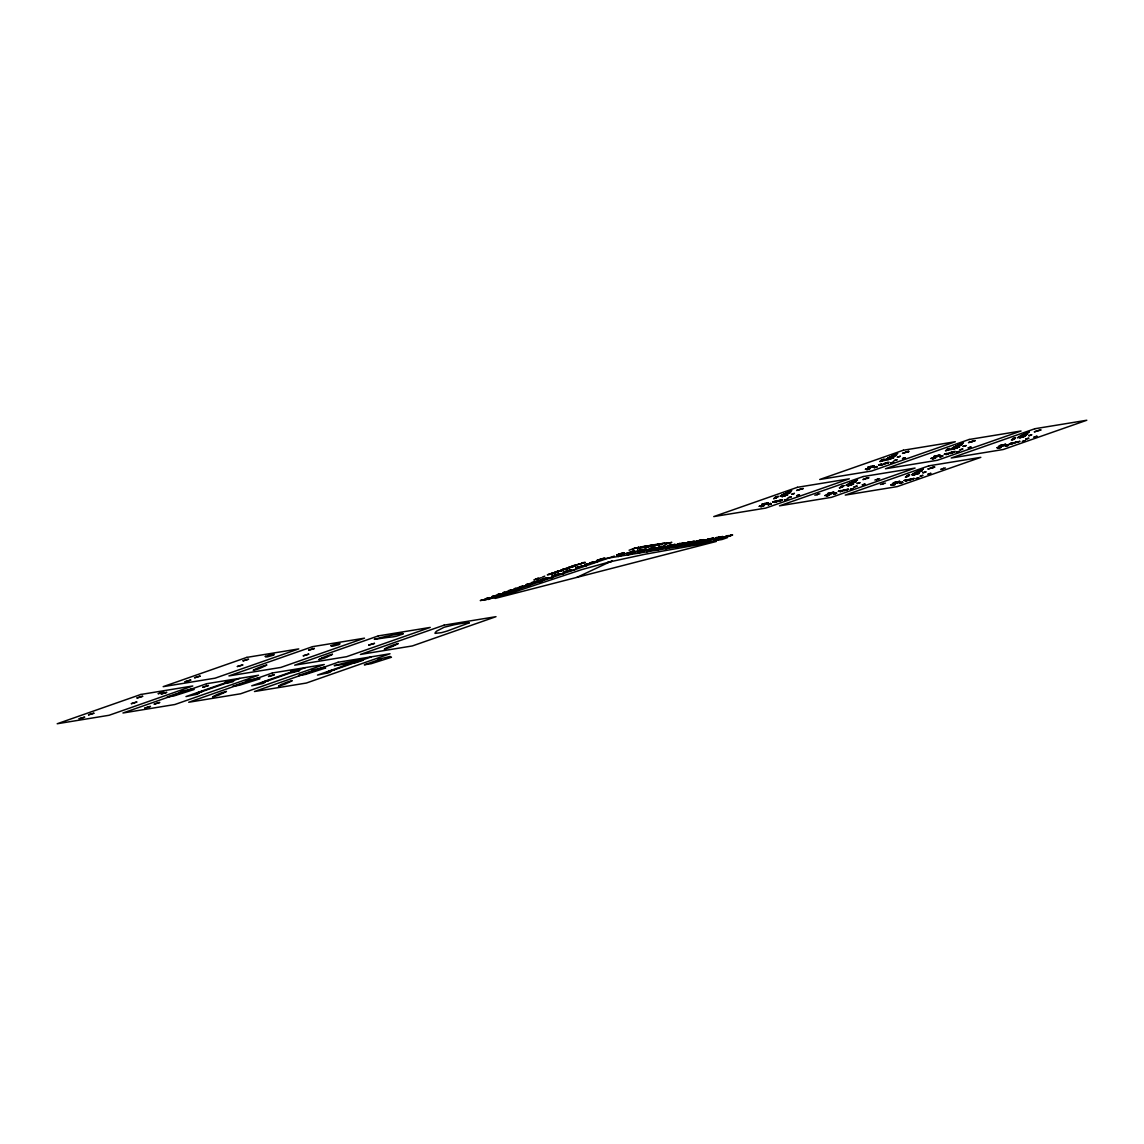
<?xml version="1.0" encoding="UTF-8"?>
<svg xmlns="http://www.w3.org/2000/svg" width="1144" height="1144" viewBox="0 0 1144 1144"><rect width="100%" height="100%" fill="white"/><g stroke="black" fill="none" stroke-linecap="round" stroke-linejoin="round"><path stroke-width="1.5" d="M225.111 682.768L231.288 680.694M265.322 656.427L271.5 654.354M290.862 672.014L297.04 669.955M331.074 645.674L337.251 643.614M212.655 696.968L213.013 696.682A41.67 3.203 -16.7 0 1 215.715 695.223L216.502 694.851A25.182 1.931 -16.7 0 1 221.893 692.678L226.469 691.405L225.382 692.034A54.397 4.176 -16.7 0 1 224.61 692.392L223.538 692.906M384.384 649.134L384.727 648.848A41.67 3.203 -16.7 0 1 387.43 647.404L388.216 647.032A25.182 1.931 -16.7 0 1 393.607 644.858L398.155 643.514M266.666 665.079L265.608 665.679A54.397 4.176 -16.7 0 1 264.836 666.051L260.103 668.239A33.834 2.603 -16.7 0 1 258.859 668.782L253.224 670.341A41.67 3.203 -16.7 0 1 255.927 668.882L256.714 668.511A25.182 1.931 -16.7 0 1 262.105 666.337L266.652 665.007M332.418 654.339L331.36 654.94A54.397 4.176 -16.7 0 1 330.587 655.312L327.713 656.642M398.198 643.572L397.111 644.201A54.397 4.176 -16.7 0 1 396.339 644.572L395.252 645.073M131.36 703.646L136.965 701.958L131.46 703.689M144.873 708.079L150.479 706.391L144.916 708.107M158.287 693.664L163.892 691.977L158.315 693.707M185.099 681.738L190.705 680.051M190.676 680.094L185.128 681.767M200.028 676.147L194.48 677.82L200.057 676.104M197.111 692.906L202.717 691.219L197.211 692.949M308.665 654.182L303.117 655.855L308.694 654.125M609.881 562.047L612.326 561.132M374.431 639.267L385.042 636.593A139.168 10.682 -16.7 0 1 396.882 634.276L402.23 633.504A16.96 1.301 -16.7 0 1 402.945 633.59L403.003 633.733M637.666 551.694L638.481 551.308A10.253 0.786 -16.7 0 1 641.927 550.092L646.117 549.02M676.018 545.431L676.833 545.044A10.253 0.786 -16.7 0 1 680.28 543.829L682.725 543.171M714.371 539.167L715.186 538.781A10.253 0.786 -16.7 0 1 718.632 537.566L721.678 536.793M484.67 599.828L485.485 599.442A10.253 0.786 -16.7 0 1 488.931 598.226L493.121 597.154L492.335 597.568M540.497 580.294L541.312 579.908A10.253 0.786 -16.7 0 1 544.758 578.692M504.175 593.378L502.473 593.951M570.913 570.027L568.539 570.527L569.512 570.284M507.164 591.948L512.855 589.932M563.878 572.2L565.222 571.628M612.24 561.089L607.65 562.49L609.666 562.104M318.976 659.587L324.61 658.029A33.834 2.603 -16.7 0 0 325.854 657.485L327.184 656.885M495.595 595.967L498.856 594.88M646.117 549.077L644.086 549.778A11.011 0.844 -16.7 0 1 643.443 550.021L642.313 550.407A11.154 0.858 -16.7 0 1 641.527 550.679L641.512 550.779A9.881 0.758 -16.7 0 0 645.173 549.506M684.441 542.842L683.554 543.228A9.881 0.758 -16.7 0 1 679.851 544.515L677.834 545.13M722.779 536.579L722.036 536.908M548.92 577.706L548.019 578.092A9.867 0.758 -16.7 0 1 544.329 579.379L540.597 580.337M633.933 548.534L632.861 549.22L634.848 548.219M590.147 563.048L589.146 563.563L590.347 563.22M657.743 547.633L657.099 548.005L657.9 547.833M667.596 546.046L666.537 546.575L667.796 546.217M817.059 494.809L818.146 494.108M884.998 460.446L886.099 459.745M882.625 484.084L883.726 483.397M951.25 449.563L952.337 448.863M1023.694 435.792L1024.781 435.092M562.934 572.443L566.366 571.228M774.702 497.883L777.648 497.011M773.687 498.598L777.663 497.068M765.508 504.118L768.453 503.246M766.008 503.903L762.905 505.19L768.468 503.303M781.667 495.195L784.612 494.308M785.685 493.05L788.631 492.163M767.624 504.304L770.57 503.417M788.831 491.462L791.777 490.576L788.902 491.52M784.627 494.365L781.752 495.252M767.996 504.504L770.956 503.617M788.616 492.249L785.685 493.107M787.558 493.264L790.533 492.435M770.556 503.503L767.624 504.361M770.942 503.703L768.296 504.79L771.213 503.903M784.555 495.638L781.824 496.768L785.957 495.209M784.97 495.695L787.93 494.708L784.569 495.438M786.786 494.708L785.842 495.08M776.519 501.258L779.464 500.386M779.522 500.529C785.127 499.413 781.566 499.985 780.594 500.614M778.478 501.286C781.481 500.228 776.047 501.773 778.664 500.786M799.427 489.403L803.345 488.488L796.567 490.49L799.427 489.646M794.365 493.464L791.662 494.294L794.379 493.379M788.259 497.712L791.219 496.825M791.119 496.939L788.345 497.754M799.47 494.851L796.682 495.724L799.456 494.794M867.753 467.295L870.698 466.409M870.684 466.495L867.795 467.353M881.223 460.131L884.183 459.259M868.625 468.068L871.828 466.881M871.127 466.566L874.087 465.679M868.124 468.439L865.322 469.297L868.153 468.368M866.78 469.641L869.74 468.754M884.198 459.316L881.309 460.188M874.359 466.437L868.711 468.125M871.628 466.952L874.087 466.38M874.059 465.751L871.213 466.609M869.712 468.84L866.823 469.698M886.128 459.116L890.961 457.714M889.36 457.099L892.32 456.213M830.916 492.907L833.862 492.02L830.987 492.95M840.454 487.144L843.4 486.257M888.001 458.529L890.947 457.643M828.413 494.408L831.359 493.522L828.485 494.465M839.439 487.844L843.414 486.329M892.306 456.299L889.403 457.157M891.734 456.971L894.694 456.084L891.777 457.028M831.259 493.379L834.219 492.563M843.9 485.599L841.026 486.543L843.972 485.657M874.231 467.696L876.933 466.537L873.616 467.195L877.176 466.752M878.563 464.993L881.524 464.106M887.787 459.616L893.907 457.629L888.23 459.387L890.733 458.687M831.759 493.164L831.173 493.607L832.346 492.964M842.384 487.044L839.481 487.902M847.418 484.455L850.364 483.569M849.148 483.44L852.094 482.553L849.22 483.497M877.162 466.838L874.359 467.696M881.524 464.164L878.606 465.05M851.436 482.31L854.382 481.424M880.151 465.322L883.111 464.435M890.718 458.815L887.83 459.673M833.375 493.564L836.321 492.678M854.582 480.723L857.528 479.837M850.349 483.64L847.504 484.498M833.747 493.765L836.336 492.735M854.368 481.51L851.479 482.368M883.654 464.078C887.344 462.376 879.121 465.351 886.6 463.191M853.31 482.511L856.27 481.624M857.428 479.951L854.668 480.78M883.125 464.493L880.236 465.379M902.502 453.339L908.279 451.379M886.586 463.277L888.488 462.791L883.697 464.135M850.936 484.841L847.647 486.014L853.681 483.969L850.721 484.956M856.255 481.71L851.594 483.369L853.395 482.568M842.313 490.576L845.216 489.632M905.462 452.523L902.587 453.396M906.363 452.295L908.293 451.437M842.813 490.776L839.953 491.72L842.899 490.833M848.276 489.132L842.356 490.576M844.229 490.547L848.29 489.203M845.316 490.018C848.176 489.174 840.583 491.276 845.373 489.746M890.532 463.02L893.493 462.133M865.236 478.664C873.001 475.918 857.199 481.495 865.25 478.864M847.204 489.718L844.315 490.59M893.507 462.19L890.618 463.077M854.01 486.958L856.97 486.071M856.956 486.157L854.053 487.015M936.436 455.741L933.633 456.599L936.45 455.669M934.376 457.328L937.451 456.184L934.391 457.386M932.532 458.901L935.492 458.015M940.01 455.755C933.661 457.371 943.428 454.711 938.166 456.37M890.733 484.841L893.678 483.955M935.506 458.072L932.617 458.958M951.879 448.377L956.713 446.904M906.763 475.732L909.723 474.846L906.849 475.79M906.277 476.462L909.151 475.518M893.664 484.041L890.776 484.899M896.667 482.153L899.613 481.267M954.882 447.604L953.939 447.833L956.713 446.961M958.057 445.559L955.426 446.374L958.071 445.474M957.485 446.217L962.233 444.544L959.344 445.388L960.417 445.245M898.126 482.411L894.165 483.726L899.971 481.81L897.025 482.697L897.697 482.353M944.315 454.254L947.275 453.367M953.538 448.877L959.659 446.889L956.37 447.79M949.034 449.978L957.785 447.347M899.599 481.352L896.667 482.21M908.164 476.276L905.376 477.148L909.165 475.575M914.9 472.701L917.846 471.814L914.914 472.758M947.175 453.482L944.401 454.297M960.417 445.416L957.528 446.274M956.47 448.062L953.581 448.934M913.613 474.045L914.599 473.902L911.682 474.774L916.487 473.244L913.956 473.945M920.334 469.984L923.279 469.097M899.513 483.011L902.459 482.139M899.756 483.24L902.716 482.353M913.312 475.218L918.317 473.144L915.429 473.988L916.516 474.088M919.061 471.771L922.021 470.885M923.265 469.169L920.377 470.041M902.444 482.21L899.556 483.083M902.688 482.425L899.799 483.297M952.337 452.523L954.239 452.052L950.249 453.51L952.952 452.595L952.251 452.752M922.007 470.971L917.345 472.615L919.104 471.828M905.691 480.923L908.636 480.037L905.776 480.981M972.114 441.555L974.03 440.64L968.439 442.642L975.06 440.669M975.045 440.74L972.128 441.613M910.023 479.851L914.042 478.449M928.027 468.94L934.862 467.067L931.902 467.953L933.804 466.981M956.284 452.28L959.244 451.394M930.859 467.867L933.733 466.981M912.841 479.036L910.066 479.851M930.973 468.139L928.113 468.997M959.144 451.508L956.37 452.338M968.224 447.847L971.17 446.961L968.267 447.905M922.707 475.418L920.019 476.247L922.722 475.332M1000.128 446.589L1004.761 445.173M1012.168 439.325L1015.128 438.438L1012.211 439.382M999.656 446.875L996.824 447.804L999.67 446.932M998.297 448.219L1001.243 447.275M1005.762 445.016L1000.171 446.646M1001.143 447.39L998.369 448.219M1017.631 437.623L1022.464 436.164L1017.674 437.68M1019.132 436.622L1022.092 435.735L1019.218 436.679M1020.734 436.836L1019.619 436.994L1020.591 436.736M1023.236 435.478L1027.998 433.805L1025.038 434.691M1026.082 433.605L1023.165 434.548L1026.125 433.662M1005.733 446.16L1008.679 445.273L1005.805 446.203M1019.704 437.837L1024.28 436.064L1021.363 436.922M1007.978 444.859L1005.104 445.788L1008.064 444.902M1013.012 442.699L1010.309 443.529L1013.026 442.614M1021.363 437.008L1025.41 436.136L1019.747 437.895M1026.168 434.677L1023.251 435.535M1028.899 435.692L1031.845 434.806L1028.942 435.75M1040.825 429.987L1034.247 431.889L1036.879 430.973M1024.981 440.726L1022.293 441.57L1024.995 440.654M1033.976 437.108L1036.922 436.221M1036.907 436.307L1034.062 437.165M652.352 545.116L650.65 545.745L652.366 545.03M664.349 543.157L663.52 543.5M560.689 570.556L559.931 570.87M567.338 568.239L564.964 569.154M885.885 463.263L887.386 462.391M876.519 479.808L878.02 478.936M952.423 452.752L948.247 453.496L953.538 451.551M942.27 469.054L943.771 468.182M1010.166 444.172L1011.668 443.3M514.071 589.861C512.712 590.804 516.244 588.774 514.071 589.761M638.266 548.119L642.628 546.732M655.369 545.145L651.765 546.117L656.627 544.816M556.57 572.043L560.703 570.456M563.291 569.698L565.451 568.84M703.331 540.797L708.636 539.182L704.489 540.826L707.85 539.768M498.913 594.766L503.188 593.564L502.102 594.065M554.74 575.232L555.97 574.746M676.361 544.973L675.174 545.073L676.261 544.744M686.386 543.171L685.428 543.672M273.387 655.183L267.396 656.87A32.061 2.46 -16.7 0 1 265.394 656.399M233.104 681.567L227.184 683.211A32.061 2.46 -16.7 0 1 225.182 682.739M339.067 644.487L338.996 644.53A22.222 1.702 -16.7 0 0 337.065 643.672M298.856 670.827L292.935 672.472A32.061 2.46 -16.7 0 1 290.933 672M556.07 575.232L555.155 575.489L559.044 574.116M790.461 492.463L785.799 494.108L787.644 493.307M871.585 467.31L874.202 466.18M1025.224 434.734L1026.268 434.477M499.456 594.751L500.514 594.265M555.412 575.103L559.988 573.773L557.914 574.631M298.698 670.899L298.77 670.87A22.222 1.702 -16.7 0 0 296.854 670.012M634.677 551.051L632.589 551.808L633.562 551.479M655.812 547.59L653.524 548.419L654.697 547.904M674.931 544.487L672.972 545.202L673.845 544.787M685.442 543.557L684.441 543.886L685.628 543.471M694.193 541.312L692.992 541.655M713.341 538.195L712.169 538.524M718.675 537.322L717.76 537.694M728.571 535.707L726.426 536.493L727.427 536.021M732.517 535.063L731.388 535.363M938.237 456.098L937.122 456.613L939.067 455.655M916.659 474.145L919.29 473.359L917.359 473.759M273.073 655.34L273.159 655.312A22.222 1.702 -16.7 0 0 271.314 654.425M680.28 543.614L679.293 543.986M690.118 542.013L688.802 542.399M321.65 658.143L322.465 657.771A25.182 1.931 -16.7 0 1 327.856 655.598L332.403 654.268M281.438 684.498L282.253 684.112A25.182 1.931 -16.7 0 1 287.644 681.938L292.22 680.651L291.134 681.281A54.397 4.176 -16.7 0 1 290.361 681.652L289.503 682.053M576.948 577.362L609.981 561.818L645.302 554.182L716.23 541.484L495.095 598.441L581.896 569.569L609.981 561.818M338.824 644.601L333.147 646.131A32.061 2.46 -16.7 0 1 331.145 645.659M552.409 576.247L551.408 576.433L553.596 575.732M223.309 693.007L219.891 694.58A33.834 2.603 -16.7 0 1 218.647 695.123L212.712 697.053M289.06 682.253L285.642 683.826A33.834 2.603 -16.7 0 1 284.398 684.369L278.464 686.314M393.464 645.902L395.037 645.173M392.95 646.145L391.62 646.746A33.834 2.603 -16.7 0 1 390.361 647.289L384.47 649.234M485.642 599.141L484.927 599.27A12.927 0.987 -16.7 0 0 485.542 598.913M501.101 594.451L499.37 595.009L500.386 594.537M623.766 552.924L624.438 552.795M765.579 504.261L768.11 503.66M683.311 543.171L682.496 543.5A11.011 0.844 -16.7 0 1 681.795 543.743L681.452 543.872M721.607 536.936L720.777 537.251A11.011 0.844 -16.7 0 1 720.134 537.48L719.004 537.88A11.154 0.858 -16.7 0 1 718.232 538.152L716.973 538.552L718.203 538.252A9.881 0.758 -16.7 0 0 721.878 536.965M834.062 492.635L832.846 493.264M566.094 568.597L567.424 568.11M571.814 566.394L574.145 565.751L570.112 566.852M541.641 579.922L542.642 579.536A12.684 0.972 -16.7 0 1 543 579.407L548.948 577.62M597.468 560.388L598.469 560.002A12.684 0.972 -16.7 0 1 598.827 559.874L602.316 558.701M617.674 554.783L624.052 552.952A9.853 0.758 -16.7 0 1 620.363 554.239L619.805 554.425M638.81 551.337L642.671 549.949M677.162 545.059L678.907 544.415M715.515 538.795L717.259 538.138M557.872 571.657L559.731 570.956M912.025 479.093L908.05 479.765L914.027 478.392M646.06 546.904L653.91 544.93M658.057 544.944L664.349 543.071M535.521 579.436C546.46 574.932 522.708 583.941 541.141 577.691M530.544 583.883L533.948 582.997L529.457 584.212M717.531 537.637L716.602 538.08L720.248 537.137M637.98 548.076L637.294 548.391L640.283 547.761M533.39 583.068L534.134 582.925M663.849 546.432L663.506 546.317M499.37 595.009L497.44 595.709M507.922 591.605L509.366 591.062M1017.388 442.027L1020.005 441.312L1015.286 442.642L1017.645 441.942M617.989 554.654L616.544 555.126L623.537 553.01M589.889 563.42L585.142 564.678M485.228 599.313L483.354 599.842L484.127 599.585M565.865 568.682L562.919 569.369M565.293 569.04L565.608 568.911M572.572 566.48L571.514 566.881L572.915 566.351M558.858 571.156L557.957 571.485L558.644 571.228M689.732 542.17L688.588 542.471L689.374 542.313M556.67 571.657L555.24 572.214L558.286 571.113M572.172 566.494C565.765 569.269 583.068 563.048 573.444 566.537M571.843 566.752L570.913 566.966M634.434 552.237L642.885 549.549L640.454 549.935M644.329 550.621L652.795 547.919L649.606 548.591L650.55 548.434M492.392 596.539L500.857 593.836L497.669 594.494L498.612 594.351M503.36 592.692L511.826 590.004L508.637 590.662L509.581 590.504M514.357 588.845L522.794 586.171L519.605 586.829L520.549 586.672M526.226 584.698L534.748 581.981L531.574 582.639L532.503 582.482M537.251 580.837L544.058 578.549M638.795 547.89L641.241 547.075M561.146 570.756C566.68 568.768 556.785 572.386 562.004 570.541M652.623 545.645L658.458 544.015M571.056 566.909L571.886 567.009M568.797 568.168L567.638 568.482L570.184 567.624L563.32 569.784M660.131 544.372L658.858 544.758L660.417 544.301M563.377 569.297L561.833 569.912L563.549 569.24M765.937 504.132L768.282 503.26M848.419 484.641L845.945 485.442L850.736 483.983L848.405 484.827M954.339 447.762L951.922 448.434M566.723 568.883L567.638 568.482M560.76 570.899L561.675 570.67M568.225 568.382L567.567 568.611M679.422 543.943L681.781 543.443M556.027 571.785L556.842 571.6M588.674 563.735L587.802 564.121M873.844 466.466L872.171 466.952M1003.66 445.273L1004.99 445.302M1016.272 442.156C1016.987 441.384 1012.226 443.486 1015.943 442.285M700.457 540.797L700.972 540.611A11.011 0.844 -16.7 0 0 701.601 540.383L703.646 539.625L702.716 540.097A9.881 0.758 -16.7 0 1 699.027 541.384L695.337 542.342L696.01 541.913A10.253 0.786 -16.7 0 1 699.456 540.697L702.273 539.854M239.639 678.435L195.023 694.051L199.542 692.792L197.426 694.179L185.986 696.567L230.602 680.952L225.411 681.795M552.109 573.173L547.318 574.846L552.909 573.216M563.005 569.34L566.194 568.353M553.439 573.13L549.091 574.545M555.112 572.858L551.294 574.188L556.599 572.429L551.68 573.416M480.28 600.543L481.324 600.185M486.086 598.484L490.147 597.64L486.901 598.326M492.163 596.424L493.75 596.038M503.131 592.592L504.718 592.206M514.099 588.745L515.687 588.373M526.068 584.57L527.641 584.184M537.022 580.723L538.609 580.351M543.286 578.535L542.528 578.807L545.717 578.135L544.973 578.406M529.071 584.198L530.13 583.84M534.891 582.139L538.953 581.295L535.692 581.981M554.554 575.389L555.312 575.303M584.899 564.664L585.957 564.307M590.719 562.605L594.766 561.761L591.519 562.448M508.079 591.806L509.309 591.591M564.207 572.386L565.136 572.057M614.314 556.084L488.173 599.485M629.558 552.38L625.825 553.682L629.186 552.609M647.69 546.031L643.614 547.461L650.936 545.373M648.462 545.774L649.62 545.459M618.232 556.57L624.209 554.468M648.848 546.374L648.105 546.56M654.268 545.173L655.684 544.487M634.205 552.123L640.654 550.049L639.711 550.207M305.391 667.681L260.775 683.297L265.294 682.038L263.177 683.426L251.737 685.814L296.353 670.198L291.162 671.056M627.513 555.054L633.49 552.952M656.027 545.288L654.654 545.659L660.66 543.657L656.799 545.016M656.828 545.288L657.757 544.973M662.061 543.829C664.078 542.871 659.916 543.9 662.247 543.786M644.101 550.507L645.688 550.135M637.408 553.439L643.386 551.337M650.707 548.92L646.961 550.235L650.521 549.492L648.391 549.835M655.841 547.418L652.709 548.176L653.596 547.962M652.452 549.277L653.51 548.905M658.272 547.218L662.319 546.36L659.073 547.047M646.689 551.923L652.666 549.821M662.104 547.061L662.619 546.889A11.011 0.844 -16.7 0 0 663.263 546.646L665.293 545.888L664.049 546.088M662.347 547.661L663.406 547.29M668.168 545.602L672.214 544.744L668.968 545.431M656.584 550.293L662.562 548.205M669.883 545.788L666.137 547.089L669.698 546.36L667.567 546.703M671.657 546.131L672.715 545.774M676.433 544.816L677.377 544.587L676.39 544.73M665.851 548.777L671.843 546.689M681.281 543.929L680.58 544.172A11.154 0.858 -16.7 0 1 679.879 544.415L676.118 545.473M681.552 544.515L682.611 544.158M675.746 547.161L681.738 545.073M689.06 542.656L685.313 543.958L688.674 542.899M695.337 541.355L692.306 542.814L697.282 541.183M696.696 541.284L693.436 542.413L698.741 540.797M697.497 540.998L700.099 540.197L697.954 541.069M685.027 545.645L691.019 543.557M700.271 540.869L699.842 541.012A11.154 0.858 -16.7 0 1 699.056 541.284L698.755 541.384M705.233 539.739L702.202 541.198L707.178 539.568M371.142 656.942L326.526 672.558L331.045 671.299L328.929 672.686L317.489 675.074L362.105 659.459L356.914 660.317M707.392 539.382L709.423 538.667M694.923 544.029L700.914 541.941M713.57 538.652L709.823 539.954L713.198 538.895M704.203 542.513L710.181 540.426M723.466 537.037L719.719 538.338L723.28 537.594L721.163 537.952M714.099 540.897L720.077 538.81M727.398 536.393L723.666 537.694L727.026 536.622M727.512 537.594L722.021 539.51L604.804 558.658M510.539 590.762L512.183 590.218M552.337 576.047L553.296 575.732M644.887 546.589L646.903 546.06M652.194 545.373L655.14 544.544M656.127 544.987L655.269 545.273M661.833 547.161L661.404 547.304A11.154 0.858 -16.7 0 1 660.703 547.547L660.202 547.719M570.556 566.795L571.471 566.494M661.289 546.904C665.98 545.502 654.454 549.192 659.63 547.89M1005.261 445.016L1004.461 445.474M897.611 482.582L898.412 482.124M645.859 546.374L641.941 547.733M557.114 571.499L558.129 571.085M566.123 571.199L567.953 570.699M511.082 590.576L510.296 590.733L511.411 590.461M663.034 543.557L661.432 544.101M566.237 571.171L568.253 570.613M600.099 559.759L604.761 558.086L603.846 558.558A9.867 0.758 -16.7 0 1 600.157 559.845L599.785 559.974M556.413 574.703L557.972 574.245M500.142 594.279L502.144 593.779M778.463 500.843L779.407 500.557L776.561 501.329M488.316 598.984L491.806 597.64L490.719 597.754M660.417 547.647L656.942 548.605L657.657 548.176A10.253 0.786 -16.7 0 1 661.103 546.961M678.178 544.272L678.864 544.029L677.877 544.358M489.675 598.083L487.172 598.941A12.684 0.972 -16.7 0 0 486.815 599.07C484.255 599.971 489.031 598.956 486.786 599.356M905.333 452.323L907.406 451.794M888.116 458.672L889.131 458.344L886.142 459.173M891.805 457.986C894.465 456.813 886.757 459.273 892.034 458.086M599.813 559.859L600.157 559.845M554.912 575.689L554.497 575.818M957.557 447.247L958.529 446.803L956.212 447.633M867.195 478.135C864.178 479.722 872.472 476.648 867.123 478.249M850.121 484.942L852.566 483.955L850.321 484.698M673.13 545.159L672.5 545.245M833.347 492.907L832.517 493.364M1038.738 430.459L1036.907 430.83M917.445 473.559L913.398 475.275M488.102 598.956L488.517 598.913A9.867 0.758 -16.7 0 0 492.177 597.64M645.631 546.346L646.732 546.003M642.113 550.035L643.414 549.62M907.206 451.866L909.08 451.437L906.405 452.352M783.669 496.138C786.843 495.552 780.566 496.553 783.454 496.196M654.854 545.416L652.695 545.86M1038.838 430.43L1040.825 429.929M573.001 566.595L572.443 566.766M489.947 597.997L490.576 597.711M659.945 547.89L660.689 547.647A9.881 0.758 -16.7 0 0 664.349 546.36M544.144 579.45L547.504 578.163L546.66 578.192M647.676 546.66L646.861 546.718L647.576 546.789M640.697 550.95L641.312 550.85M619.49 554.425L617.76 554.869M941.498 456.299L942.685 455.798L939.767 456.728L942.928 456.013L940.225 456.928L941.269 456.413M833.761 493.822L836.507 493.035L833.418 493.622M912.841 478.907L911.997 479.15M599.17 560.074L599.599 560.031M632.174 551.837L629.643 552.552M654.811 544.901L655.912 544.658M498.341 595.366L497.34 595.738M698.04 541.612L696.439 542.027L701.301 540.197M730.215 535.892L731.173 535.463L729.972 535.864M832.66 492.864L832.003 493.507L832.989 492.764M845.101 490.075L846.346 489.875M835.535 493.393C830.873 495.123 840.211 492.306 835.306 493.493M716.316 538.166L716.058 538.152M710.91 539.067L711.782 538.681L710.753 539.01M768.039 504.561L769.669 504.161M602.059 558.687L600.557 559.159A10.253 0.786 -16.7 0 0 597.139 560.374L596.339 560.732L597.997 560.488M543.214 579.65L541.67 580.022M665.35 546.989L666.509 546.718L665.15 547.047M725.997 536.522L725.911 536.55M769.454 504.232L771.213 503.846M559.001 571.471L558.372 571.728M602.202 558.73L603.388 558.315M512.24 590.118L513.07 589.875M687.644 542.785L688.545 542.485L687.487 542.828M684.412 543.9L684.083 544.086M558.372 571.099L559.473 570.699M622.593 552.981L620.763 553.553A10.225 0.786 -16.7 0 0 617.345 554.768M557.757 574.688L556.728 574.874M655.326 548.648L657.114 548.148L652.695 549.292M641.098 547.018L641.956 546.789M653.052 548.562L652.595 548.591M511.997 590.59L513.256 590.29L511.926 590.704M565.551 569.169L564.635 569.383M725.739 536.693L726.669 535.892M497.783 595.266L495.667 596.053M691.262 542.342L692.864 541.713L690.747 542.485M634.634 548.362L639.124 547.175L638.381 547.304M622.751 552.938L623.852 552.652M643.886 549.477L644.415 549.435M682.239 543.214L683.326 543.057M720.591 536.951L721.12 536.893M884.212 463.563L889.017 462.176M646.56 546.16L648.248 545.659M553.696 575.704L554.325 575.546M674.231 545.588L675.704 545.102L674.131 545.616M725.539 536.75L724.481 537.022L725.239 536.736M729.486 536.107L729.214 536.078M882.796 460.875L887.83 459.459M950.392 452.666L955.183 451.337M1021.478 436.221L1026.511 434.82M814.843 495.223L819.876 493.822M874.874 480.051L879.664 478.721M1008.522 444.415L1013.298 443.086M880.408 484.513L885.442 483.111M940.625 469.297L945.416 467.967M598.24 560.331L597.554 560.488M587.573 564.092L586.357 564.349M655.126 548.705L653.953 548.963M716.187 538.867L716.959 538.652L714.428 539.21M1013.112 439.353C1007.907 440.883 1016.129 439.11 1013.198 439.167M655.955 544.644L657.571 544.301M897.954 482.711L899.055 481.939M512.769 590.047L513.713 589.818M710.181 539.282L709.452 539.467L710.209 539.167M558.672 570.999L559.402 570.842M780.423 500.614L781.28 500.543L778.521 501.344M846.274 489.846L847.189 489.661M567.152 571.228L568.783 570.856L566.466 571.371M512.955 590.004L513.942 589.775M511.111 590.819L509.795 591.191M649.206 545.788L650.178 545.545M671.814 545.445L670.985 545.631M498.126 595.18L501.186 594.337M841.369 487.015L840.525 487.201M841.484 487.144L842.399 486.958M557.886 571.871L556.627 572.129M552.938 576.247L553.953 575.99L553.053 576.218M716.287 538.738L715.615 538.895M642.027 546.76L643.629 546.432M486.343 599.57L484.727 599.871M553.153 576.204L552.481 576.233M677.949 545.002L677.291 545.145M709.795 539.267L709.509 539.339M556.57 575.003L555.283 575.217M673.959 545.659L673.287 545.802M652.151 548.805L651.522 548.948M725.839 536.207L727.369 535.864M664.221 547.39L665.007 547.175L662.619 547.676M646.06 547.075L649.377 545.945M649.778 545.974L650.664 545.645L649.292 546.088M660.317 544.329L660.002 544.401M660.159 544.587L660.031 544.615M632.761 551.351L631.574 551.637L632.446 551.422M711.11 538.567L710.238 538.781L712.14 538.352M716.716 537.523L715.572 537.909L716.83 537.608M727.856 536.493L728.27 536.407M569.612 570.155L570.928 569.941M692.535 541.57L691.062 541.913L694.179 541.141M683.454 544.244L681.924 544.53M502.616 593.564L504.161 593.307M659.516 544.844L658.057 545.116M650.25 545.531L651.508 545.145M632.518 551.408L634.691 550.865M673.258 544.716L671.928 545.044L673.787 544.615M683.225 542.957L684.469 542.756M690.618 542.399L690.304 542.471M721.564 536.693L722.808 536.493M730.701 535.22C727.527 536.25 733.547 534.462 730.673 535.349M690.218 541.798L687.086 542.571L689.489 541.913M716.587 537.666L718.704 537.137M631.088 552.137L630.115 552.323M679.25 543.586L677.191 544.187L680.322 543.414M637.751 548.448L638.709 548.133M678.306 543.915L679.107 543.757M688.202 542.299L689.146 541.97M714.485 538.538L714.128 538.595M724.281 537.065L723.637 537.194M711.911 538.281L713.356 538.009M728.771 536.178L727.57 536.55M727.312 535.749L728.599 535.521M648.376 546.274L647.518 546.689M660.975 544.058L660.66 544.258M673.072 545.974L672 546.146M724.795 536.836L723.909 537.137M566.266 571.542L565.579 571.657M630.773 552.194L630.272 552.295M714.785 538.481L713.656 538.824M674.016 544.444L675.017 544.272M731.531 535.049L732.532 534.877M785.213 495.624L783.983 495.567L786.8 494.637M678.878 543.786L679.65 543.514M709.223 539.396L708.351 539.682M724.452 536.908L723.78 537.165M689.403 542.785L689.975 542.542M670.184 545.917L670.012 545.945M636.093 547.676L629.071 550.235M649.878 546.303L651.05 546.103L647.547 547.104M686.157 543.128L685.585 543.386M593.85 562.505L597.554 561.89M582.882 566.337L586.586 565.737M570.913 570.527L574.631 569.927M544.773 576.147L542.299 577.119M559.945 574.359L563.663 573.759M548.991 578.206L552.695 577.591M538.023 582.039L541.727 581.438M526.054 586.228L529.772 585.614M515.086 590.061L518.804 589.46M504.132 593.893L507.836 593.293M493.164 597.74L496.868 597.125M638.91 551.422L640.397 551.051L637.723 551.737M953.996 448.648L956.484 447.99M906.334 476.447L908.15 476.219M481.738 600.228L483.411 599.928L480.652 600.543M774.774 497.94L776.418 497.74L773.701 498.655M579.021 563.892L581.238 563.806L573.773 565.579L585.313 562.39L581.738 562.791L583.941 562.719M374.517 639.339L387.087 637.494A53.124 4.075 -16.7 0 1 388.688 637.308L393.164 636.836A21.807 1.673 -16.7 0 0 396.739 636.093L402.831 634.062A37.123 2.846 -16.7 0 0 402.988 633.733M362.777 660.074L362.762 660.002A16.96 1.301 -16.7 0 0 362.019 659.845L356.642 660.617A139.168 10.682 -16.7 0 0 344.773 662.948L334.248 665.665L346.861 663.849A53.124 4.075 -16.7 0 1 348.477 663.649L352.953 663.177A21.807 1.673 -16.7 0 0 356.528 662.433L362.619 660.403A37.123 2.846 -16.7 0 0 362.777 660.088M231.102 680.766A22.222 1.702 -16.7 0 1 232.918 681.595M278.764 685.928A41.67 3.203 -16.7 0 1 281.467 684.484M318.976 659.587A41.67 3.203 -16.7 0 1 321.678 658.143M469.097 622.894L447.404 630.959A15.33 1.173 -16.7 0 1 441.541 632.646L435.035 633.376A150.479 11.54 -16.7 0 1 435.192 632.775L435.521 632.246A119.534 9.166 -16.7 0 1 436.851 631.002L444.158 627.241L454.025 624.81A188.145 14.429 -16.7 0 1 459.116 623.837L467.538 622.536A33.133 2.545 -16.7 0 1 468.883 622.622L469.097 622.894M79.15 718.789L84.727 717.131L79.208 718.747M88.503 714.843L94.08 713.184L88.546 714.8M137.051 697.954L142.628 696.296L137.051 697.954M161.232 693.993L166.824 692.334L161.29 693.95M154.254 704.103L159.831 702.445L154.297 704.061M202.803 687.201L208.394 685.542L202.803 687.201M237.351 666.523L242.943 664.893L237.409 666.494M243.014 660.86L248.605 659.201L243.157 660.774M262.891 682.124L268.468 680.466L263.02 682.038M268.554 676.462L274.145 674.831L268.554 676.462M308.78 650.121L314.357 648.491L308.78 650.121M328.643 671.385L334.22 669.726L328.771 671.299M368.854 645.044L374.446 643.386L368.854 645.044M761.804 504.361L764.735 503.489L761.804 504.361M759.259 506.32L762.176 505.448L759.259 506.32M775.289 497.197L778.22 496.396L775.289 497.197M765.193 503.632L768.11 502.759L765.264 503.589M760.846 506.706L763.763 505.848L760.846 506.706M780.194 496.181L784.984 494.737L780.265 496.138M783.425 494.165L786.343 493.307L783.425 494.165M782.053 495.595L783.011 495.238L782.053 495.595M772.629 502.059L775.546 501.186L772.629 502.059M774.216 502.388L777.148 501.587L774.216 502.388M779.593 500.743L780.651 500.343L779.593 500.743M784.598 500.085L787.515 499.227L784.598 500.085M880.694 460.789L882.625 460.689L879.793 461.561L883.626 459.917L880.78 460.746M827.555 493.622L830.487 492.749L827.555 493.622M825.01 495.567L827.927 494.708L825.01 495.567M887.658 458.086L890.59 457.228L887.744 458.043M891.676 455.956L894.608 455.083L891.676 455.956M894.822 454.368L897.754 453.496L894.908 454.325M826.597 495.967L829.529 495.166L826.626 495.953M893.564 456.156L896.481 455.283L893.636 456.113M838.38 491.319L841.312 490.504L838.409 491.291M897.425 457.157L900.342 456.299L897.425 457.157M894.265 460.603L897.196 459.731L894.351 460.56M857.199 483.512L860.131 482.639L857.242 483.483M850.349 489.346L853.281 488.531L850.349 489.346M902.502 458.572L905.419 457.714L902.573 458.529M862.276 484.913L865.207 484.055L862.361 484.87M930.973 458.487L933.904 457.686L931.016 458.472M947.017 449.377L949.935 448.505L947.089 449.335M936.907 455.798L939.839 454.926L936.907 455.798M946.446 450.05L948.362 449.878L945.459 450.822L949.377 449.177L946.531 450.007M893.307 482.882L896.238 482.01L893.35 482.854M953.41 447.347L956.341 446.475L953.452 447.333M957.428 445.202L960.374 444.401L957.471 445.188M939.367 456.456L942.313 455.655L939.41 456.442M960.574 443.615L963.505 442.757L960.66 443.572M892.349 485.228L895.28 484.412L892.349 485.228M913.198 473.688L916.129 472.815L913.284 473.645M917.216 471.557L919.805 470.899L917.245 471.528M945.931 454.554L948.862 453.696L946.016 454.526M904.132 480.566L907.049 479.708L904.132 480.566M951.322 452.924L952.266 452.552L951.393 452.895M963.176 446.417L966.094 445.559L963.176 446.417M911.096 479.264L911.854 478.964L911.167 479.236M960.016 449.864L962.948 448.991L960.059 449.835M922.951 472.758L925.882 471.9L922.951 472.758M916.101 478.607L919.032 477.734L916.187 478.564M928.027 474.174L930.959 473.301L928.07 474.159M999.284 445.788L1002.201 444.93L999.284 445.788M1012.769 438.638L1015.686 437.766L1012.84 438.595M1002.659 445.059L1005.605 444.244L1002.659 445.059M1020.891 435.607L1023.837 434.791L1020.891 435.607M1026.325 432.875L1029.257 432.003L1026.368 432.861M1011.682 443.815L1014.614 442.957L1011.768 443.772M1025.768 439.11L1028.699 438.252L1025.768 439.11M521.278 586.943L519.748 587.802L523.008 586.658L521.278 586.943M578.092 567.052L576.576 567.91L579.836 566.766L578.092 567.052M520.534 587.115L518.618 588.202L526.412 585.571L520.534 587.115M577.348 567.238L575.432 568.311L583.24 565.679L577.348 567.238M554.983 572.329L554.182 572.486L555.012 572.315M561.704 569.984L560.903 570.127L561.675 569.998M568.411 567.624C567.009 567.767 571.485 566.466 568.411 567.624M140.855 694.465L57.2 723.752L109.109 715.272L192.764 685.985L140.855 694.465M246.832 657.385L163.177 686.657L215.086 678.178L298.741 648.905L246.832 657.385M183.784 691.205L167.053 697.053L173.974 695.924L194.165 689.503L192.821 688.688L180.323 691.762L183.784 691.205M206.606 683.726L122.951 712.998L174.86 704.518L258.53 675.246L206.606 683.726M312.584 646.646L228.929 675.918L280.838 667.438L364.493 638.166L312.584 646.646M797.411 487.301L713.756 516.587L765.665 508.108L849.32 478.821L797.411 487.301M903.388 450.221L819.719 479.493L871.628 471.013L955.297 441.741L903.388 450.221M249.535 680.451L232.804 686.314L239.725 685.184L259.917 678.764L258.573 677.934L246.074 681.023L249.535 680.451M272.372 672.987L188.703 702.259L240.612 693.779L324.281 664.507L272.372 672.987M378.335 635.892L294.68 665.179L346.589 656.699L430.244 627.413L378.335 635.892M645.144 546.203L637.551 548.848L645.144 546.203M665.322 543.414L664.435 543.715L667.209 543.1L665.322 543.414M666.123 543.715L665.222 544.029L671.828 542.37L666.123 543.715M863.162 476.562L779.507 505.834L831.416 497.354L915.071 468.082L863.162 476.562M969.14 439.482L885.47 468.754L937.394 460.274L1021.049 431.002L969.14 439.482M315.286 669.712L298.555 675.575L305.477 674.431L325.668 668.01L324.324 667.195L311.826 670.284L315.286 669.712M338.123 662.247L254.454 691.519L306.363 683.039L390.032 653.753L338.123 662.247M444.087 625.153L360.432 654.439L412.341 645.945L495.995 616.673L444.087 625.153M928.914 465.822L845.259 495.095L897.168 486.615L980.823 457.343L928.914 465.822M1034.891 428.728L951.236 458.015L1003.145 449.535L1086.8 420.248L1034.891 428.728M381.038 658.973L364.307 664.821L371.228 663.692L391.42 657.271L390.075 656.456L377.577 659.53L381.038 658.973"/></g></svg>
